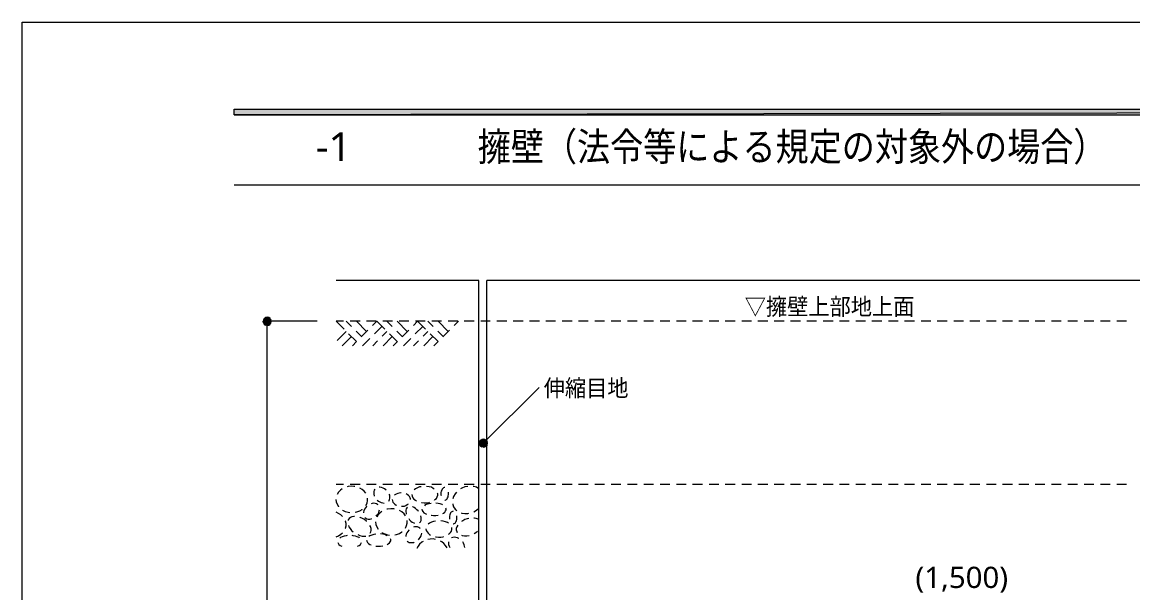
# Model space of a CAD drawing. Header units: millimetres. Extents: x 0 to 420, y 0 to 297.
# Drawn here: x 0.2 to 136.4, y 227 to 297 of the extents above; entities that cross this region are included whole.
import ezdxf
from ezdxf.enums import TextEntityAlignment as Align

# ---------------------------------------------------------------- set-up
doc = ezdxf.new("R2010")
doc.units = ezdxf.units.MM
doc.styles.add('kst32b', font='NotoSansJP-Variable.ttf')

msp = doc.modelspace()

# ---------------------------------------------------------------- hatches: boundary and pattern name
h = msp.add_hatch(color=7)
h.paths.add_polyline_path([(394.17, 285.62), (394.17, 286.32), (26.18, 285.62), (394.17, 285.62)])
h.paths.add_polyline_path([(394.17, 286.32), (26.18, 285.62), (26.18, 286.32), (394.17, 286.32)])
h = msp.add_hatch(color=7)
h.paths.add_polyline_path([(29.76, 260.5), (29.72, 260.31), (30.23, 260.31), (29.76, 260.5)])
h.paths.add_polyline_path([(29.72, 260.31), (30.23, 260.31), (29.76, 260.12), (29.72, 260.31)])
h.paths.add_polyline_path([(30.23, 260.31), (29.76, 260.12), (29.87, 259.95), (30.23, 260.31)])
h = msp.add_hatch(color=7)
h.paths.add_polyline_path([(30.23, 260.79), (30.04, 260.75), (30.23, 260.31), (30.23, 260.79)])
h.paths.add_polyline_path([(30.04, 260.75), (30.23, 260.31), (29.87, 260.65), (30.04, 260.75)])
h.paths.add_polyline_path([(30.23, 260.31), (29.87, 260.65), (29.76, 260.5), (30.23, 260.31)])
h = msp.add_hatch(color=7)
h.paths.add_polyline_path([(29.87, 259.95), (30.04, 259.84), (30.23, 260.31), (29.87, 259.95)])
h.paths.add_polyline_path([(30.04, 259.84), (30.23, 260.31), (30.23, 259.8), (30.04, 259.84)])
h.paths.add_polyline_path([(30.23, 260.31), (30.23, 259.8), (30.42, 259.84), (30.23, 260.31)])
for points in [[(30.42, 260.75), (30.23, 260.79), (30.23, 260.31), (30.42, 260.75)], [(56.92, 245.83), (56.73, 245.87), (56.73, 245.36), (56.92, 245.83)]]:
    msp.add_hatch(color=7).paths.add_polyline_path(points)
h = msp.add_hatch(color=7)
h.paths.add_polyline_path([(30.73, 260.31), (30.69, 260.5), (30.23, 260.31), (30.73, 260.31)])
h.paths.add_polyline_path([(30.69, 260.5), (30.23, 260.31), (30.59, 260.65), (30.69, 260.5)])
h.paths.add_polyline_path([(30.23, 260.31), (30.59, 260.65), (30.42, 260.75), (30.23, 260.31)])
h = msp.add_hatch(color=7)
h.paths.add_polyline_path([(30.42, 259.84), (30.59, 259.95), (30.23, 260.31), (30.42, 259.84)])
h.paths.add_polyline_path([(30.59, 259.95), (30.23, 260.31), (30.69, 260.12), (30.59, 259.95)])
h.paths.add_polyline_path([(30.23, 260.31), (30.69, 260.12), (30.73, 260.31), (30.23, 260.31)])
h = msp.add_hatch(color=7)
h.paths.add_polyline_path([(56.26, 245.55), (56.22, 245.36), (56.73, 245.36), (56.26, 245.55)])
h.paths.add_polyline_path([(56.22, 245.36), (56.73, 245.36), (56.26, 245.17), (56.22, 245.36)])
h.paths.add_polyline_path([(56.73, 245.36), (56.26, 245.17), (56.37, 245), (56.73, 245.36)])
h = msp.add_hatch(color=7)
h.paths.add_polyline_path([(56.73, 245.87), (56.54, 245.83), (56.73, 245.36), (56.73, 245.87)])
h.paths.add_polyline_path([(56.54, 245.83), (56.73, 245.36), (56.37, 245.72), (56.54, 245.83)])
h.paths.add_polyline_path([(56.73, 245.36), (56.37, 245.72), (56.26, 245.55), (56.73, 245.36)])
h = msp.add_hatch(color=7)
h.paths.add_polyline_path([(56.37, 245), (56.54, 244.9), (56.73, 245.36), (56.37, 245)])
h.paths.add_polyline_path([(56.54, 244.9), (56.73, 245.36), (56.73, 244.88), (56.54, 244.9)])
h.paths.add_polyline_path([(56.73, 245.36), (56.73, 244.88), (56.92, 244.9), (56.73, 245.36)])
h = msp.add_hatch(color=7)
h.paths.add_polyline_path([(57.23, 245.36), (57.19, 245.55), (56.73, 245.36), (57.23, 245.36)])
h.paths.add_polyline_path([(57.19, 245.55), (56.73, 245.36), (57.09, 245.72), (57.19, 245.55)])
h.paths.add_polyline_path([(56.73, 245.36), (57.09, 245.72), (56.92, 245.83), (56.73, 245.36)])
h = msp.add_hatch(color=7)
h.paths.add_polyline_path([(56.92, 244.9), (57.09, 245), (56.73, 245.36), (56.92, 244.9)])
h.paths.add_polyline_path([(57.09, 245), (56.73, 245.36), (57.19, 245.17), (57.09, 245)])
h.paths.add_polyline_path([(56.73, 245.36), (57.19, 245.17), (57.23, 245.36), (56.73, 245.36)])

# ---------------------------------------------------------------- linework, layer by layer
at = {"lineweight": 13}
msp.add_lwpolyline([(0.19, 0), (0.19, 296.97), (420.16, 296.97), (420.16, 0)], close=True, dxfattribs=at)
at = {"lineweight": 0}
for points in [[(394.17, 285.62), (394.17, 286.32), (26.18, 285.62)], [(394.17, 286.32), (26.18, 285.62), (26.18, 286.32)], [(29.76, 260.5), (29.72, 260.31), (30.23, 260.31)], [(29.72, 260.31), (30.23, 260.31), (29.76, 260.12)], [(30.23, 260.31), (29.87, 260.65), (29.76, 260.5)], [(30.23, 260.31), (29.76, 260.12), (29.87, 259.95)], [(30.04, 260.75), (30.23, 260.31), (29.87, 260.65)], [(29.87, 259.95), (30.04, 259.84), (30.23, 260.31)], [(30.23, 260.79), (30.04, 260.75), (30.23, 260.31)], [(30.04, 259.84), (30.23, 260.31), (30.23, 259.8)], [(30.42, 260.75), (30.23, 260.79), (30.23, 260.31)], [(30.23, 260.31), (30.59, 260.65), (30.42, 260.75)], [(30.69, 260.5), (30.23, 260.31), (30.59, 260.65)], [(30.73, 260.31), (30.69, 260.5), (30.23, 260.31)], [(30.23, 260.31), (30.23, 259.8), (30.42, 259.84)], [(30.42, 259.84), (30.59, 259.95), (30.23, 260.31)], [(30.59, 259.95), (30.23, 260.31), (30.69, 260.12)], [(30.23, 260.31), (30.69, 260.12), (30.73, 260.31)], [(56.26, 245.55), (56.22, 245.36), (56.73, 245.36)], [(56.22, 245.36), (56.73, 245.36), (56.26, 245.17)], [(56.73, 245.36), (56.37, 245.72), (56.26, 245.55)], [(56.73, 245.36), (56.26, 245.17), (56.37, 245)], [(56.54, 245.83), (56.73, 245.36), (56.37, 245.72)], [(56.37, 245), (56.54, 244.9), (56.73, 245.36)], [(56.73, 245.87), (56.54, 245.83), (56.73, 245.36)], [(56.54, 244.9), (56.73, 245.36), (56.73, 244.88)], [(56.92, 245.83), (56.73, 245.87), (56.73, 245.36)], [(56.73, 245.36), (57.09, 245.72), (56.92, 245.83)], [(57.19, 245.55), (56.73, 245.36), (57.09, 245.72)], [(57.23, 245.36), (57.19, 245.55), (56.73, 245.36)], [(56.73, 245.36), (56.73, 244.88), (56.92, 244.9)], [(56.92, 244.9), (57.09, 245), (56.73, 245.36)], [(57.09, 245), (56.73, 245.36), (57.19, 245.17)], [(56.73, 245.36), (57.19, 245.17), (57.23, 245.36)]]:
    msp.add_lwpolyline(points, close=True, dxfattribs=at)
at = {"lineweight": 13}
for points in [[(394.17, 276.99), (26.18, 276.99)], [(56.18, 265.3), (38.67, 265.3)], [(56.18, 197.8), (56.18, 265.3)], [(57.17, 197.8), (57.17, 265.3)], [(161.33, 265.3), (57.17, 265.3)], [(30.23, 167.81), (30.23, 260.31)], [(36.36, 260.31), (30.23, 260.31)], [(38.67, 260.31), (39.65, 259.33)], [(39.6, 260.31), (38.67, 260.31)], [(39.92, 260.31), (40.58, 259.65)], [(41.61, 260.31), (40.41, 260.31)], [(41.17, 260.31), (42.42, 259.06)], [(43.6, 260.31), (42.4, 260.31)], [(43.16, 259.8), (43.67, 260.31)], [(43.67, 260.31), (44.64, 259.33)], [(45.61, 260.31), (44.41, 260.31)], [(44.92, 260.31), (45.57, 259.65)], [(46.16, 260.31), (47.41, 259.06)], [(47.6, 260.31), (46.4, 260.31)], [(48.15, 259.8), (48.66, 260.31)], [(49.61, 260.31), (48.41, 260.31)], [(48.66, 260.31), (49.64, 259.33)], [(49.91, 260.31), (50.57, 259.65)], [(51.6, 260.31), (50.4, 260.31)], [(51.18, 260.31), (52.43, 259.06)], [(53.62, 260.31), (52.41, 260.31)], [(53.17, 259.8), (53.68, 260.31)], [(55.6, 260.31), (54.4, 260.31)], [(57.59, 260.31), (56.41, 260.31)], [(59.61, 260.31), (58.4, 260.31)], [(61.6, 260.31), (60.41, 260.31)], [(63.61, 260.31), (62.4, 260.31)], [(65.6, 260.31), (64.41, 260.31)], [(67.61, 260.31), (66.4, 260.31)], [(69.6, 260.31), (68.41, 260.31)], [(71.61, 260.31), (70.4, 260.31)], [(73.6, 260.31), (72.41, 260.31)], [(75.61, 260.31), (74.4, 260.31)], [(77.6, 260.31), (76.41, 260.31)], [(79.61, 260.31), (78.4, 260.31)], [(81.6, 260.31), (80.41, 260.31)], [(83.61, 260.31), (82.4, 260.31)], [(85.6, 260.31), (84.41, 260.31)], [(87.61, 260.31), (86.4, 260.31)], [(89.6, 260.31), (88.41, 260.31)], [(91.61, 260.31), (90.4, 260.31)], [(93.6, 260.31), (92.41, 260.31)], [(95.61, 260.31), (94.4, 260.31)], [(97.6, 260.31), (96.41, 260.31)], [(99.61, 260.31), (98.4, 260.31)], [(101.6, 260.31), (100.39, 260.31)], [(103.61, 260.31), (102.4, 260.31)], [(105.6, 260.31), (104.39, 260.31)], [(107.61, 260.31), (106.4, 260.31)], [(109.6, 260.31), (108.39, 260.31)], [(111.61, 260.31), (110.41, 260.31)], [(113.6, 260.31), (112.4, 260.31)], [(115.61, 260.31), (114.41, 260.31)], [(117.6, 260.31), (116.4, 260.31)], [(119.61, 260.31), (118.41, 260.31)], [(121.6, 260.31), (120.4, 260.31)], [(123.61, 260.31), (122.41, 260.31)], [(125.6, 260.31), (124.4, 260.31)], [(127.59, 260.31), (126.41, 260.31)], [(129.6, 260.31), (128.4, 260.31)], [(131.59, 260.31), (130.41, 260.31)], [(133.6, 260.31), (132.4, 260.31)], [(135.59, 260.31), (134.41, 260.31)], [(38.8, 257.94), (39.92, 259.06)], [(40.2, 258.76), (41.17, 257.81)], [(41.15, 259.08), (41.8, 258.42)], [(41.74, 258.38), (42.59, 259.23)], [(44.3, 259.67), (43.39, 258.76)], [(44.32, 258.47), (44.92, 259.06)], [(45.21, 258.76), (46.16, 257.81)], [(46.14, 259.08), (46.8, 258.42)], [(46.76, 258.38), (47.6, 259.23)], [(49.3, 259.67), (48.39, 258.76)], [(49.34, 258.47), (49.91, 259.06)], [(50.21, 258.76), (51.18, 257.81), (50.67, 257.3)], [(51.14, 259.08), (51.79, 258.42)], [(51.75, 258.38), (52.6, 259.23)], [(39.41, 257.3), (40.56, 258.42)], [(40.68, 257.3), (41.19, 257.81)], [(42.82, 258.21), (41.93, 257.3)], [(43.18, 257.3), (43.77, 257.89)], [(44.43, 257.3), (45.55, 258.42)], [(45.68, 257.3), (46.19, 257.81)], [(47.84, 258.21), (46.93, 257.3)], [(48.18, 257.3), (48.77, 257.89)], [(49.42, 257.3), (50.55, 258.42)], [(56.73, 245.36), (63.56, 252.2)], [(39.6, 240.31), (38.67, 240.31)], [(39.43, 239.78), (39.2, 239.59), (38.97, 239.35), (38.8, 239.08)], [(40.98, 240.05), (40.87, 240.07), (40.51, 240.09), (40.15, 240.05), (40.03, 240.01)], [(41.61, 240.31), (40.41, 240.31)], [(42.31, 239.23), (42.14, 239.48), (41.87, 239.69), (41.59, 239.86)], [(43.6, 240.31), (42.4, 240.31)], [(43.43, 239.73), (43.35, 239.59), (43.31, 239.44), (43.29, 239.27), (43.31, 239.1), (43.35, 238.91), (43.37, 238.87)], [(44.83, 239.61), (44.79, 239.65), (44.62, 239.78), (44.43, 239.86), (44.24, 239.92), (44.05, 239.95), (43.98, 239.95)], [(45.61, 240.31), (44.41, 240.31)], [(47.6, 240.31), (46.4, 240.31)], [(49.13, 240.03), (48.89, 239.99), (48.64, 239.88), (48.41, 239.75), (48.24, 239.63)], [(49.61, 240.31), (48.41, 240.31)], [(50.72, 239.73), (50.59, 239.82), (50.36, 239.95), (50.08, 240.01), (49.78, 240.05)], [(51.6, 240.31), (50.4, 240.31)], [(52.01, 239.92), (51.92, 239.92), (51.84, 239.88), (51.75, 239.82), (51.69, 239.71), (51.63, 239.61), (51.58, 239.48), (51.54, 239.33), (51.54, 239.2), (51.54, 239.06), (51.56, 238.95)], [(53.62, 240.31), (52.41, 240.31)], [(54.84, 240.07), (54.46, 240.01), (54.1, 239.86), (53.95, 239.78)], [(55.6, 240.31), (54.4, 240.31)], [(56.18, 239.75), (55.88, 239.95), (55.56, 240.05), (55.5, 240.05)], [(57.59, 240.31), (56.41, 240.31)], [(59.61, 240.31), (58.4, 240.31)], [(61.6, 240.31), (60.41, 240.31)], [(63.61, 240.31), (62.4, 240.31)], [(65.6, 240.31), (64.41, 240.31)], [(67.61, 240.31), (66.4, 240.31)], [(69.6, 240.31), (68.41, 240.31)], [(71.61, 240.31), (70.4, 240.31)], [(73.6, 240.31), (72.41, 240.31)], [(75.61, 240.31), (74.4, 240.31)], [(77.6, 240.31), (76.41, 240.31)], [(79.61, 240.31), (78.4, 240.31)], [(81.6, 240.31), (80.41, 240.31)], [(83.61, 240.31), (82.4, 240.31)], [(85.6, 240.31), (84.41, 240.31)], [(87.61, 240.31), (86.4, 240.31)], [(89.6, 240.31), (88.41, 240.31)], [(91.61, 240.31), (90.4, 240.31)], [(93.6, 240.31), (92.41, 240.31)], [(95.61, 240.31), (94.4, 240.31)], [(97.6, 240.31), (96.41, 240.31)], [(99.61, 240.31), (98.4, 240.31)], [(101.6, 240.31), (100.39, 240.31)], [(103.61, 240.31), (102.4, 240.31)], [(105.6, 240.31), (104.39, 240.31)], [(107.61, 240.31), (106.4, 240.31)], [(109.6, 240.31), (108.39, 240.31)], [(111.61, 240.31), (110.41, 240.31)], [(113.6, 240.31), (112.4, 240.31)], [(115.61, 240.31), (114.41, 240.31)], [(117.6, 240.31), (116.4, 240.31)], [(119.61, 240.31), (118.41, 240.31)], [(121.6, 240.31), (120.4, 240.31)], [(123.61, 240.31), (122.41, 240.31)], [(125.6, 240.31), (124.4, 240.31)], [(127.59, 240.31), (126.41, 240.31)], [(129.6, 240.31), (128.4, 240.31)], [(131.59, 240.31), (130.41, 240.31)], [(133.6, 240.31), (132.4, 240.31)], [(135.59, 240.31), (134.41, 240.31)], [(38.65, 238.46), (38.69, 238.17), (38.8, 237.87), (38.97, 237.6), (38.97, 237.57)], [(42.33, 237.72), (42.48, 238.02), (42.54, 238.32), (42.54, 238.63)], [(43.73, 238.36), (43.86, 238.27), (44.05, 238.17), (44.22, 238.08), (44.41, 238.04), (44.58, 238.02)], [(45.13, 238.25), (45.17, 238.32), (45.23, 238.46), (45.28, 238.61), (45.28, 238.78), (45.25, 238.97), (45.19, 239.12)], [(45.57, 238.44), (45.59, 238.29), (45.64, 238.15), (45.74, 238), (45.87, 237.87), (46.04, 237.77), (46.08, 237.74)], [(46.67, 239.27), (46.63, 239.27), (46.42, 239.25), (46.23, 239.2), (46.04, 239.12), (45.87, 239.01), (45.83, 238.97)], [(47.79, 238.44), (47.79, 238.53), (47.75, 238.68), (47.67, 238.82), (47.56, 238.95), (47.41, 239.08), (47.27, 239.14)], [(47.96, 239.06), (48.01, 238.87), (48.09, 238.68), (48.22, 238.51), (48.41, 238.36), (48.54, 238.29)], [(50.74, 238.38), (50.8, 238.44), (50.97, 238.59), (51.08, 238.78), (51.14, 238.97), (51.14, 239.16), (51.12, 239.23)], [(52.01, 238.38), (52.05, 238.38), (52.13, 238.42), (52.22, 238.46), (52.28, 238.55), (52.35, 238.65), (52.41, 238.78), (52.43, 238.91), (52.45, 239.06), (52.47, 239.2), (52.45, 239.33), (52.45, 239.35)], [(53.45, 239.37), (53.26, 239.14), (53.09, 238.82), (53, 238.55)], [(39.45, 237.15), (39.48, 237.15), (39.79, 236.98), (40.15, 236.9), (40.36, 236.85)], [(41, 236.9), (41.23, 236.94), (41.57, 237.07), (41.87, 237.24), (41.89, 237.26)], [(42.44, 237.62), (42.42, 237.6), (42.27, 237.43), (42.16, 237.26), (42.08, 237.07), (42.04, 236.9), (42.04, 236.83)], [(43.82, 237.79), (43.77, 237.85), (43.65, 237.93), (43.48, 237.98), (43.31, 238), (43.12, 237.98), (42.97, 237.93)], [(43.58, 236.41), (43.69, 236.54), (43.82, 236.71), (43.92, 236.88), (43.98, 237.07), (44.01, 237.21)], [(44.3, 237), (44.07, 236.81), (43.84, 236.58), (43.67, 236.3)], [(45.85, 237.28), (45.74, 237.3), (45.38, 237.32), (45, 237.28), (44.89, 237.26)], [(47.18, 236.47), (47.01, 236.71), (46.74, 236.94), (46.46, 237.09)], [(46.69, 237.62), (46.84, 237.62), (47.05, 237.66), (47.24, 237.72), (47.41, 237.83), (47.54, 237.91)], [(47.43, 237.53), (47.35, 237.45), (47.27, 237.3), (47.24, 237.15), (47.22, 236.96), (47.27, 236.77), (47.29, 236.66)], [(48.77, 237), (48.75, 237.05), (48.58, 237.21), (48.41, 237.36), (48.24, 237.49), (48.07, 237.57), (48.05, 237.57)], [(49.15, 238.08), (49.19, 238.08), (49.49, 238.06), (49.78, 238.06), (50.08, 238.1), (50.12, 238.12)], [(49.21, 237.26), (49.23, 237.11), (49.32, 236.98), (49.45, 236.83), (49.61, 236.73), (49.78, 236.66)], [(50.33, 237.98), (50.08, 237.93), (49.83, 237.87), (49.61, 237.79), (49.51, 237.7)], [(51.73, 237.79), (51.67, 237.83), (51.44, 237.91), (51.18, 237.98), (50.91, 238)], [(51.75, 236.73), (51.86, 236.79), (52.01, 236.9), (52.11, 237.05), (52.18, 237.17), (52.18, 237.32), (52.13, 237.41)], [(53.04, 237.02), (52.94, 237), (52.85, 236.96), (52.79, 236.9), (52.71, 236.81), (52.66, 236.69), (52.62, 236.56), (52.58, 236.43), (52.58, 236.28), (52.58, 236.14), (52.58, 236.05)], [(52.98, 237.91), (52.98, 237.85), (53.09, 237.55), (53.26, 237.28), (53.47, 237.11)], [(55.58, 236.96), (55.88, 237.15), (56.18, 237.38)], [(39.48, 236.39), (39.26, 236.58), (38.99, 236.75), (38.67, 236.9)], [(39.81, 234.91), (39.84, 234.95), (39.9, 235.23), (39.9, 235.52), (39.84, 235.82), (39.81, 235.86)], [(40.94, 236.39), (40.85, 236.39), (40.62, 236.35), (40.43, 236.26), (40.28, 236.14), (40.17, 235.97), (40.15, 235.9)], [(42.42, 235.78), (42.4, 235.8), (42.16, 235.99), (41.91, 236.14), (41.63, 236.26), (41.57, 236.28)], [(42.19, 236.26), (42.31, 236.16), (42.46, 236.09), (42.63, 236.05), (42.82, 236.05), (42.99, 236.09), (43.05, 236.11)], [(43.52, 235.71), (43.56, 235.39), (43.67, 235.1), (43.84, 234.82), (43.84, 234.8)], [(47.2, 234.95), (47.33, 235.25), (47.41, 235.54), (47.41, 235.86), (47.41, 235.88)], [(47.58, 236.11), (47.69, 235.97), (47.84, 235.82), (48.01, 235.67), (48.2, 235.58), (48.3, 235.54)], [(48.89, 235.58), (48.96, 235.63), (49.04, 235.73), (49.09, 235.88), (49.11, 236.05), (49.11, 236.24), (49.06, 236.45)], [(50.86, 235.82), (50.63, 235.78), (50.38, 235.67), (50.14, 235.54), (49.97, 235.42)], [(50.33, 236.52), (50.36, 236.52), (50.63, 236.5), (50.91, 236.5), (51.18, 236.54), (51.2, 236.54)], [(52.45, 235.54), (52.32, 235.63), (52.09, 235.73), (51.82, 235.82), (51.52, 235.86)], [(53.04, 235.48), (53.09, 235.48), (53.17, 235.5), (53.26, 235.56), (53.32, 235.63), (53.38, 235.73), (53.45, 235.86), (53.47, 235.99), (53.49, 236.14), (53.49, 236.28), (53.49, 236.43), (53.49, 236.45)], [(54.02, 236.81), (54.1, 236.77), (54.46, 236.73), (54.84, 236.75), (54.97, 236.77)], [(54.95, 236.14), (54.76, 236.09), (54.48, 235.99), (54.21, 235.86), (54.06, 235.75)], [(56.09, 236.03), (55.86, 236.11), (55.63, 236.16), (55.58, 236.18)], [(38.67, 233.87), (38.99, 234), (39.26, 234.19), (39.48, 234.38)], [(40.2, 235.25), (40.26, 235.12), (40.41, 234.89), (40.58, 234.67), (40.79, 234.48)], [(42.86, 234.32), (42.95, 234.48), (42.99, 234.67), (42.97, 234.91), (42.88, 235.14), (42.82, 235.25)], [(44.94, 234.02), (44.87, 234.06), (44.64, 234.15), (44.39, 234.21), (44.11, 234.23)], [(44.32, 234.4), (44.34, 234.38), (44.66, 234.23), (45, 234.12), (45.23, 234.1)], [(45.87, 234.12), (46.1, 234.17), (46.44, 234.29), (46.74, 234.48), (46.76, 234.48)], [(47.62, 234.74), (47.6, 234.7), (47.46, 234.55), (47.35, 234.38), (47.27, 234.19), (47.22, 234), (47.22, 233.93)], [(49, 234.91), (48.96, 234.95), (48.83, 235.03), (48.66, 235.1), (48.49, 235.12), (48.3, 235.1), (48.15, 235.06)], [(48.77, 233.53), (48.87, 233.64), (49, 233.81), (49.11, 234), (49.17, 234.17), (49.19, 234.34)], [(49.7, 234.87), (49.74, 234.65), (49.83, 234.48), (49.95, 234.32), (50.14, 234.17), (50.27, 234.1)], [(52.47, 234.19), (52.54, 234.23), (52.71, 234.4), (52.81, 234.57), (52.87, 234.76), (52.87, 234.95), (52.85, 235.01)], [(53.59, 235.33), (53.49, 235.12), (53.42, 234.91), (53.42, 234.72), (53.47, 234.53), (53.53, 234.42)], [(55.6, 234.27), (55.8, 234.4), (56.03, 234.57)], [(38.88, 233.17), (38.93, 233.09), (39.03, 232.96), (39.18, 232.83), (39.37, 232.73)], [(40.03, 234.04), (39.92, 234.02), (39.65, 233.98), (39.41, 233.89), (39.2, 233.79), (39.12, 233.72)], [(41.55, 233.72), (41.49, 233.79), (41.27, 233.89), (41.04, 233.98), (40.77, 234.02), (40.66, 234.04)], [(41.32, 232.73), (41.51, 232.83), (41.66, 232.96), (41.76, 233.09), (41.8, 233.19)], [(41.36, 234.15), (41.59, 234.04), (41.87, 233.98), (42.12, 233.98), (42.33, 233.98)], [(42.42, 233.49), (42.44, 233.34), (42.52, 233.19), (42.65, 233.07), (42.82, 232.96), (42.99, 232.9)], [(43.54, 234.21), (43.29, 234.17), (43.05, 234.1), (42.82, 234), (42.71, 233.93)], [(44.96, 232.96), (45.06, 233.02), (45.21, 233.13), (45.32, 233.28), (45.38, 233.4), (45.38, 233.55), (45.34, 233.64)], [(47.39, 233.36), (47.5, 233.28), (47.65, 233.19), (47.82, 233.17), (48.01, 233.17), (48.2, 233.19), (48.24, 233.21)], [(49.34, 233.32), (49.19, 233.24), (48.92, 233), (48.73, 232.75), (48.58, 232.45)], [(50.86, 233.57), (50.59, 233.62), (50.21, 233.6), (49.91, 233.55)], [(50.88, 233.89), (50.93, 233.87), (51.22, 233.85), (51.52, 233.85), (51.82, 233.89), (51.86, 233.91)], [(52.28, 232.54), (52.11, 232.81), (51.9, 233.07), (51.63, 233.28), (51.48, 233.36)], [(52.47, 233.26), (52.45, 233.11), (52.47, 232.94), (52.54, 232.75), (52.62, 232.58)], [(53.74, 233.68), (53.72, 233.68), (53.55, 233.76), (53.36, 233.81), (53.17, 233.83), (53, 233.81), (52.83, 233.76)], [(54.04, 234.08), (54.14, 234.04), (54.42, 234.02), (54.69, 234.02), (54.99, 234.06)], [(54.46, 232.56), (54.44, 232.75), (54.4, 232.92), (54.31, 233.11), (54.23, 233.26)], [(43.54, 232.75), (43.56, 232.75), (43.84, 232.73), (44.11, 232.73), (44.39, 232.77), (44.41, 232.77)]]:
    msp.add_lwpolyline(points, dxfattribs=at)

# ---------------------------------------------------------------- texts
at = {"style": 'kst32b'}
for s, height, p, p2 in [('-1', 3.491, (36.17, 279.97), (40.54, 279.97)), ('擁壁（法令等による規定の対象外の場合）', 3.4908, (56.05, 279.97), (133.14, 279.97)), ('▽擁壁上部地上面', 2.079, (88.79, 261.07), (109.59, 261.07)), ('伸縮目地', 2.079, (64.14, 251.08), (74.53, 251.08)), ('(1,500)', 2.599, (109.71, 227.61), (121.08, 227.61))]:
    msp.add_text(s, height=height, dxfattribs=at).set_placement(p, p2, align=Align.FIT)

doc.saveas('drawing.dxf')
